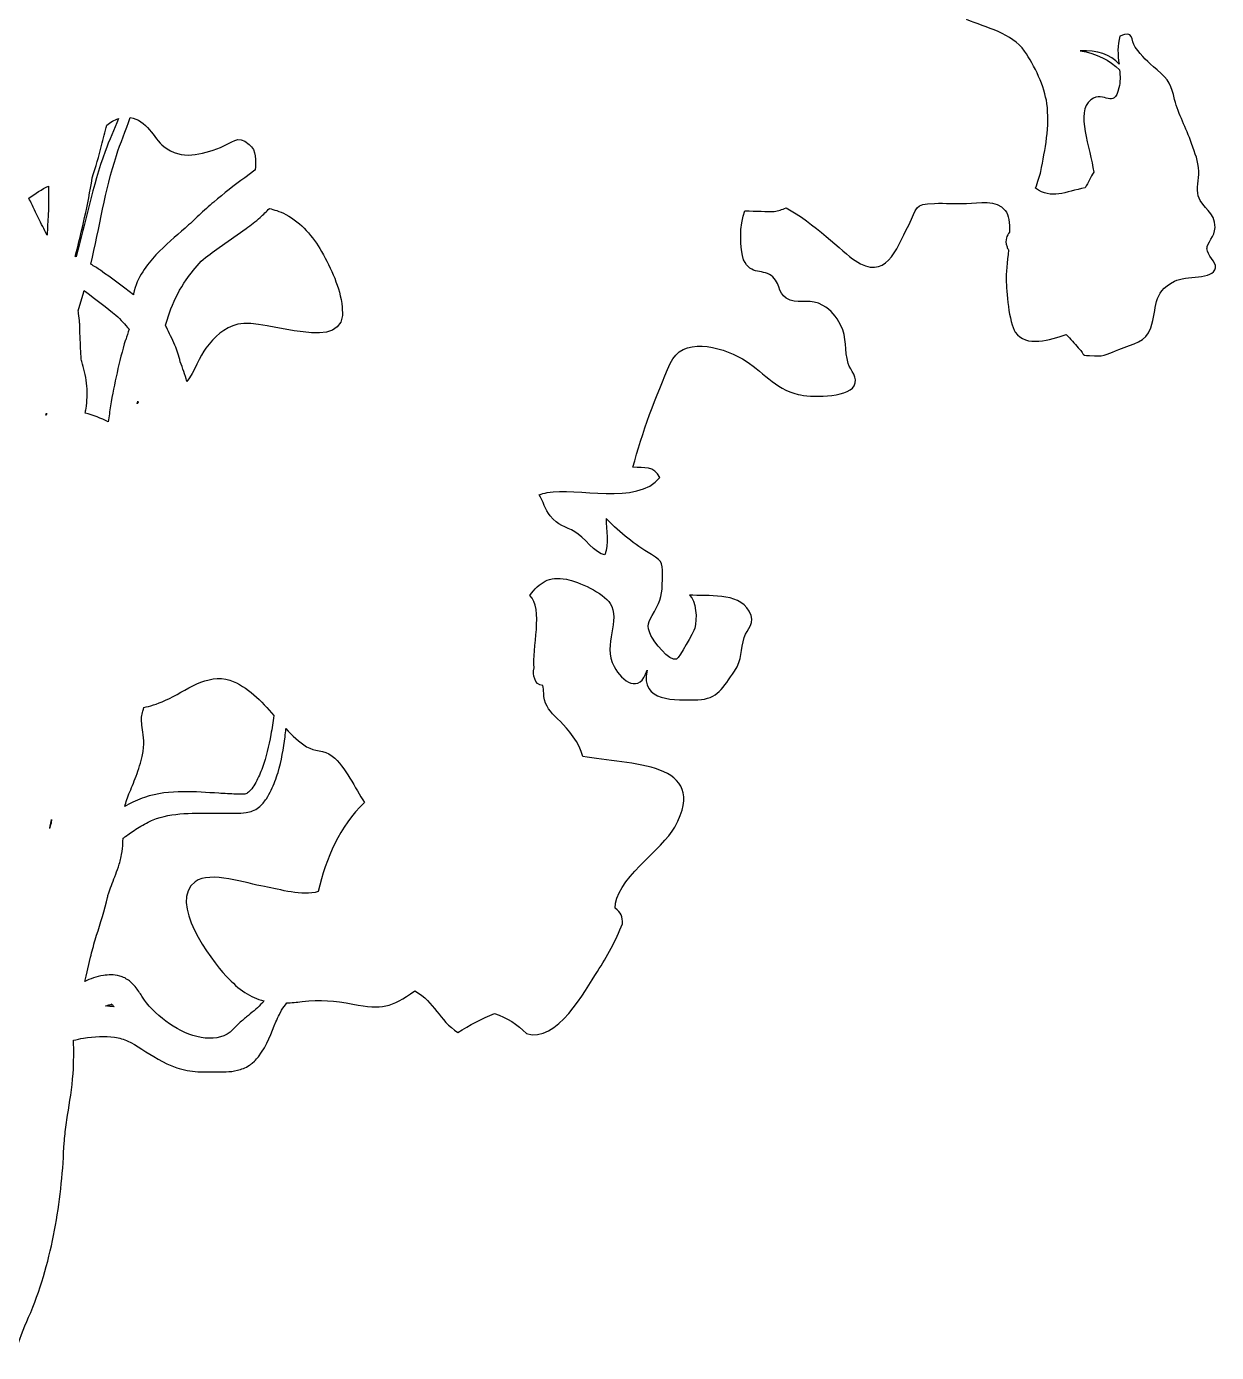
# Model space of a CAD drawing. Extents: x 13 to 253, y 37 to 205.
# Drawn here: x 203.36 to 214.5, y 106.67 to 119.09 of the extents above; entities that cross this region are included whole.
import ezdxf

# ---------------------------------------------------------------- set-up
doc = ezdxf.new("R2010")
doc.units = 0
doc.layers.get('0').update_dxf_attribs({"linetype": 'CONTINUOUS'})

msp = doc.modelspace()

# ---------------------------------------------------------------- linework, layer by layer
at = {"color": 7}
for points in [[(205.5009, 117.742435), (205.4044, 117.672545)], [(205.16597, 117.01983), (205.41967, 117.198697)], [(203.84576, 116.426878), (203.89776, 116.602713)], [(203.86166, 116.229178), (203.86076, 116.270028)], [(203.54939, 115.467093), (203.54839, 115.463012)], [(203.57859, 111.578713), (203.57959, 111.585413), (203.59429, 111.660083)], [(204.28956, 111.505782), (204.32256, 111.530352), (204.35306, 111.551892)], [(204.10946, 110.894837), (204.11946, 110.935207)], [(203.91879, 110.19868), (203.96089, 110.374674)], [(205.72905, 109.83848), (205.75055, 109.87948)], [(205.32528, 109.73028), (205.30688, 109.71078)], [(204.31124, 109.59041), (204.33864, 109.57671), (204.37294, 109.55631), (204.44284, 109.51321)], [(205.4747, 109.38298), (205.4956, 109.40218)], [(205.05654, 109.30198), (205.13934, 109.30098)], [(203.70959, 108.54842), (203.71459, 108.63552)]]:
    msp.add_lwpolyline(points, dxfattribs=at)
for points in [[(212.70547, 118.857785), (212.58708, 119.027396), (212.34869, 119.076381), (212.16297, 119.153767)], [(213.74264, 118.894193), (213.69604, 118.957533), (213.73364, 119.062847), (213.59919, 118.998066)], [(213.59919, 118.998066), (213.57029, 118.912856), (213.58069, 118.823668), (213.59019, 118.735112)], [(212.91465, 118.367141), (212.89325, 118.524306), (212.79849, 118.724393), (212.70547, 118.857785)], [(213.59019, 118.735112), (213.51269, 118.826382), (213.38372, 118.867546), (213.22671, 118.860845)], [(213.22671, 118.860845), (213.38053, 118.836755), (213.50291, 118.772765), (213.59561, 118.682618)], [(213.94623, 118.684054), (213.85513, 118.758254), (213.80789, 118.804999), (213.74264, 118.894193)], [(213.59561, 118.682618), (213.60061, 118.625338), (213.60261, 118.568532), (213.58961, 118.513803)], [(214.11074, 118.404665), (214.07654, 118.535503), (214.06544, 118.586882), (213.94623, 118.684054)], [(213.58961, 118.513803), (213.53971, 118.303664), (213.45462, 118.496573), (213.32682, 118.401793)], [(212.85755, 117.730499), (212.89835, 117.933298), (212.94295, 118.158118), (212.91465, 118.367141)], [(213.32682, 118.401793), (213.17619, 118.289942), (213.32382, 117.949922), (213.35312, 117.723507)], [(214.26966, 117.992524), (214.21586, 118.145541), (214.14871, 118.258988), (214.11074, 118.404665)], [(204.22357, 118.22543), (204.18357, 118.125387), (204.13517, 118.025025), (204.09768, 117.917961)], [(204.11364, 118.16528), (204.14694, 118.19224), (204.18334, 118.21347), (204.22357, 118.22543)], [(204.20373, 117.881203), (204.23943, 117.99768), (204.29243, 118.112403), (204.33297, 118.235105)], [(204.33297, 118.235105), (204.48727, 118.217075), (204.55046, 118.041878), (204.64794, 117.964173)], [(204.06534, 117.974606), (204.08204, 118.038266), (204.09804, 118.101934), (204.11364, 118.16528)], [(205.17672, 117.955573), (205.29209, 117.997533), (205.33309, 118.082103), (205.44654, 117.985093)], [(203.97794, 117.67288), (204.00954, 117.773243), (204.03904, 117.873924), (204.06534, 117.974606)], [(204.64794, 117.964173), (204.81357, 117.832377), (205.00105, 117.891253), (205.17672, 117.955573)], [(205.44654, 117.985093), (205.51584, 117.925893), (205.51104, 117.834948), (205.50114, 117.742404)], [(214.33716, 117.730528), (214.33216, 117.833444), (214.30336, 117.896629), (214.26966, 117.992524)], [(204.09768, 117.917961), (203.97881, 117.593258), (203.91435, 117.256269), (203.82771, 116.932045)], [(203.96455, 116.863374), (204.04515, 117.208342), (204.09683, 117.553627), (204.20373, 117.881203)], [(212.80905, 117.575249), (212.82885, 117.633809), (212.84925, 117.688854), (212.85755, 117.730499)], [(213.35312, 117.723507), (213.32632, 117.678667), (213.30042, 117.629047), (213.27432, 117.578149)], [(214.33216, 117.50204), (214.31186, 117.5673), (214.34116, 117.660482), (214.33716, 117.730528)], [(203.38395, 117.479875), (203.44505, 117.524555), (203.50441, 117.564605), (203.56903, 117.594279)], [(203.56885, 117.594283), (203.5693, 117.505253), (203.5693, 117.419246), (203.56485, 117.331808)], [(203.81748, 116.936003), (203.88118, 117.177098), (203.93699, 117.420904), (203.97704, 117.66838)], [(203.97704, 117.66838), (203.9774, 117.66998), (203.97749, 117.67128), (203.97794, 117.67288)], [(205.4044, 117.672545), (205.3064, 117.600585), (205.2091, 117.525112), (205.11512, 117.445173)], [(213.27432, 117.578149), (213.08508, 117.541929), (212.96031, 117.464064), (212.80905, 117.575249)], [(203.43695, 117.371374), (203.42055, 117.406314), (203.40325, 117.442854), (203.38395, 117.479875)], [(205.11512, 117.445173), (205.06822, 117.405123), (205.02212, 117.364113), (204.97678, 117.321674)], [(211.86108, 117.432194), (211.96113, 117.434994), (212.06197, 117.429794), (212.16201, 117.430894)], [(212.16201, 117.430894), (212.27961, 117.432194), (212.44284, 117.475404), (212.52501, 117.366274)], [(214.489, 117.205898), (214.491, 117.360191), (214.37189, 117.374871), (214.33216, 117.50204)], [(203.51385, 117.215965), (203.48485, 117.270695), (203.46275, 117.315215), (203.43695, 117.371374)], [(203.56485, 117.331808), (203.56185, 117.266708), (203.55785, 117.20081), (203.55415, 117.134115)], [(204.97678, 117.321674), (204.93018, 117.276994), (204.89238, 117.240934), (204.84674, 117.201526)], [(205.54859, 117.300336), (205.57949, 117.328256), (205.60799, 117.356976), (205.63569, 117.385536)], [(205.63569, 117.385536), (205.67649, 117.371656), (205.72619, 117.362076), (205.79078, 117.327776)], [(205.79078, 117.327776), (205.93566, 117.251026), (206.04352, 117.122105), (206.1233, 116.982649)], [(210.07582, 116.905362), (210.03912, 116.992642), (210.03412, 117.239957), (210.08822, 117.362659)], [(210.08822, 117.362659), (210.19513, 117.357759), (210.29341, 117.356959), (210.36123, 117.356559)], [(210.36123, 117.356559), (210.39983, 117.362959), (210.43553, 117.374909), (210.47356, 117.390229)], [(210.47356, 117.390229), (210.72534, 117.258593), (211.00393, 116.97378), (211.11849, 116.897511)], [(211.62127, 117.228437), (211.70457, 117.391826), (211.66657, 117.427088), (211.86108, 117.432194)], [(212.52501, 117.366274), (212.55641, 117.324464), (212.56581, 117.24836), (212.56531, 117.16172)], [(203.55415, 117.134115), (203.54075, 117.163315), (203.52685, 117.190595), (203.51385, 117.215965)], [(204.84674, 117.201526), (204.75724, 117.123186), (204.66213, 117.043402), (204.57405, 116.949263)], [(205.41967, 117.198697), (205.46097, 117.228857), (205.50757, 117.262677), (205.54859, 117.300336)], [(211.11849, 116.897511), (211.40586, 116.706519), (211.4992, 116.989571), (211.62127, 117.228437)], [(214.4143, 117.00948), (214.4123, 117.06277), (214.488, 117.124681), (214.489, 117.205898)], [(212.56531, 117.16172), (212.54181, 117.12853), (212.51761, 117.09821), (212.54141, 117.025455)], [(204.57405, 116.949263), (204.52965, 116.902673), (204.48725, 116.851293), (204.44928, 116.792575)], [(204.99652, 116.891704), (205.05092, 116.935744), (205.10789, 116.978344), (205.16597, 117.01983)], [(206.1233, 116.982649), (206.2174, 116.817984), (206.29419, 116.652681), (206.31765, 116.459933)], [(212.55591, 116.997215), (212.54501, 116.882173), (212.52941, 116.772397), (212.53261, 116.713679)], [(212.54141, 117.025455), (212.54441, 117.016055), (212.54941, 117.006625), (212.55591, 116.997215)], [(214.4936, 116.830316), (214.5026, 116.884406), (214.4149, 116.946315), (214.413, 117.00982)], [(203.82768, 116.932003), (203.82368, 116.933403), (203.82068, 116.934703), (203.81748, 116.936003)], [(204.05295, 116.805614), (204.02375, 116.825394), (203.99535, 116.844544), (203.96455, 116.863374)], [(204.85594, 116.716508), (204.89644, 116.773468), (204.94604, 116.832827), (204.99652, 116.891704)], [(210.34915, 116.744367), (210.26805, 116.823347), (210.13949, 116.753467), (210.07582, 116.905362)], [(214.10811, 116.703945), (214.21645, 116.760905), (214.47414, 116.710845), (214.4936, 116.830316)], [(204.36393, 116.575051), (204.25288, 116.664401), (204.16113, 116.728707), (204.05295, 116.805614)], [(204.44928, 116.792575), (204.41198, 116.734175), (204.37698, 116.667003), (204.36438, 116.584351)], [(204.71426, 116.44478), (204.75096, 116.54195), (204.79766, 116.63274), (204.85594, 116.716508)], [(210.5103, 116.526569), (210.39542, 116.564229), (210.4276, 116.667938), (210.34915, 116.744367)], [(212.53261, 116.713679), (212.53761, 116.616509), (212.55721, 116.317493), (212.61911, 116.225907)], [(213.88776, 116.266434), (213.95466, 116.457107), (213.89276, 116.590658), (214.10811, 116.703945)], [(203.89776, 116.602713), (203.89876, 116.607013), (203.89976, 116.611513), (203.90176, 116.615643)], [(203.90176, 116.615643), (203.90576, 116.612743), (203.90976, 116.609743), (203.91436, 116.606743)], [(203.91436, 116.606743), (204.00816, 116.537013), (204.11796, 116.453885), (204.19934, 116.384795)], [(204.36438, 116.584351), (204.36402, 116.581051), (204.36402, 116.578251), (204.36393, 116.575051)], [(204.66336, 116.290964), (204.67856, 116.343454), (204.69516, 116.394997), (204.71426, 116.44478)], [(206.31765, 116.459933), (206.37445, 115.991627), (205.60857, 116.363403), (205.34066, 116.300533)], [(210.81714, 116.477589), (210.70161, 116.545239), (210.61849, 116.491149), (210.5103, 116.526569)], [(210.98372, 116.294415), (210.94252, 116.374515), (210.89642, 116.431158), (210.81714, 116.477589)], [(203.84976, 116.400548), (203.84876, 116.409648), (203.84676, 116.418098), (203.84576, 116.426878)], [(203.85876, 116.314068), (203.85676, 116.343428), (203.85376, 116.372308), (203.84976, 116.400548)], [(204.19934, 116.384795), (204.24294, 116.343465), (204.28404, 116.299915), (204.32252, 116.253798)], [(203.86076, 116.270028), (203.8604, 116.284868), (203.85976, 116.299548), (203.85876, 116.314068)], [(203.86866, 116.074885), (203.86566, 116.127855), (203.86366, 116.179396), (203.86166, 116.229178)], [(204.32252, 116.253798), (204.31112, 116.221088), (204.30032, 116.188218), (204.29022, 116.155348)], [(204.67136, 116.272774), (204.66836, 116.278974), (204.66536, 116.284744), (204.66336, 116.290964)], [(204.75096, 116.10412), (204.72516, 116.16475), (204.69686, 116.21996), (204.67136, 116.272774)], [(205.34023, 116.300537), (205.20764, 116.269267), (205.12403, 116.18023), (205.04154, 116.077793)], [(211.05442, 115.933333), (211.01822, 116.055076), (211.04542, 116.173947), (210.98372, 116.294415)], [(212.61911, 116.225907), (212.71611, 116.082623), (212.95019, 116.152347), (213.09682, 116.205797)], [(213.09682, 116.205797), (213.13482, 116.161917), (213.17212, 116.118677), (213.209, 116.081182)], [(213.58699, 116.064272), (213.73027, 116.123312), (213.84021, 116.130652), (213.88776, 116.266434)], [(203.87266, 115.974363), (203.87175, 116.008353), (203.87066, 116.042013), (203.86866, 116.074885)], [(204.28851, 116.155311), (204.25771, 116.052715), (204.23191, 115.94932), (204.20941, 115.846723)], [(204.80136, 115.949667), (204.78926, 116.005037), (204.77086, 116.057529), (204.75096, 116.10412)], [(205.04154, 116.077793), (204.98534, 116.008223), (204.93272, 115.846592), (204.86236, 115.766174)], [(209.38849, 115.934124), (209.49731, 116.183675), (209.84978, 116.101343), (210.06471, 115.975934)], [(213.209, 116.081182), (213.2902, 115.998212), (213.21, 116.015922), (213.35914, 116.004432)], [(203.88686, 115.927293), (203.88186, 115.943733), (203.87786, 115.958723), (203.87266, 115.974363)], [(204.86236, 115.766174), (204.84546, 115.828564), (204.82506, 115.889672), (204.80136, 115.949667)], [(210.06471, 115.975934), (210.25203, 115.866796), (210.36436, 115.697663), (210.58694, 115.643093)], [(213.35914, 116.004432), (213.45214, 115.997232), (213.50673, 116.031072), (213.58699, 116.064272)], [(203.92656, 115.7221), (203.92056, 115.79534), (203.90486, 115.865224), (203.88686, 115.927293)], [(204.20941, 115.846723), (204.18741, 115.744286), (204.16551, 115.642328), (204.14851, 115.535902)], [(209.03985, 114.963048), (209.12135, 115.28089), (209.25749, 115.633515), (209.38849, 115.934124)], [(211.10902, 115.723353), (211.15372, 115.803773), (211.07572, 115.862648), (211.05442, 115.933333)], [(203.91956, 115.511482), (203.92956, 115.580732), (203.93156, 115.652213), (203.92656, 115.7221)], [(210.58694, 115.643093), (210.68684, 115.618523), (211.0444, 115.607033), (211.10902, 115.723353)], [(204.39867, 115.556346), (204.39967, 115.564446), (204.40167, 115.572616), (204.40267, 115.580766)], [(204.40267, 115.580766), (204.40357, 115.575866), (204.40467, 115.570556), (204.40567, 115.565446)], [(203.54339, 115.450343), (203.54539, 115.455943), (203.54739, 115.461513), (203.54939, 115.467093)], [(203.54639, 115.451202), (203.54549, 115.450843), (203.54439, 115.450705), (203.54339, 115.450343)], [(203.54839, 115.463012), (203.54794, 115.459012), (203.54748, 115.455212), (203.54639, 115.451202)], [(203.91156, 115.469042), (203.91356, 115.483082), (203.91756, 115.496642), (203.91956, 115.511482)], [(204.12761, 115.387512), (204.05771, 115.418782), (203.98879, 115.451172), (203.91156, 115.469042)], [(204.14851, 115.535902), (204.14051, 115.486762), (204.13351, 115.437132), (204.12761, 115.387512)], [(204.40567, 115.565446), (204.40367, 115.562546), (204.40067, 115.559546), (204.39867, 115.556346)], [(209.29052, 114.865238), (209.24142, 114.978685), (209.14182, 114.952198), (209.03985, 114.963048)], [(208.23664, 114.724189), (208.50869, 114.778599), (209.08182, 114.602444), (209.29052, 114.865238)], [(208.16164, 114.705039), (208.18414, 114.712239), (208.20884, 114.718599), (208.23664, 114.724189)], [(208.26296, 114.507983), (208.21846, 114.562233), (208.19736, 114.644726), (208.16164, 114.705039)], [(208.4948, 114.357998), (208.4072, 114.409058), (208.33955, 114.414318), (208.26296, 114.507983)], [(208.78725, 114.482933), (208.79225, 114.374112), (208.81265, 114.245509), (208.77595, 114.142593)], [(209.21279, 114.144826), (209.04254, 114.249976), (208.93372, 114.333904), (208.78725, 114.482933)], [(208.77595, 114.142593), (208.69095, 114.152973), (208.5757, 114.310768), (208.4948, 114.357998)], [(209.31475, 113.910115), (209.31565, 114.059621), (209.32925, 114.073024), (209.21279, 114.144826)], [(208.07359, 113.760132), (208.16579, 113.885067), (208.25022, 113.943784), (208.41632, 113.913468)], [(208.41632, 113.913468), (208.53089, 113.892568), (208.76081, 113.784545), (208.82623, 113.686734)], [(209.24045, 113.610463), (209.30155, 113.721357), (209.31415, 113.775128), (209.31475, 113.910115)], [(208.11529, 113.08424), (208.09059, 113.2505), (208.20639, 113.648122), (208.07359, 113.760132)], [(210.12774, 113.614451), (210.01956, 113.799062), (209.73874, 113.747524), (209.568, 113.765713)], [(209.568, 113.765713), (209.6338, 113.714013), (209.6414, 113.537704), (209.6186, 113.456807)], [(208.82623, 113.686734), (208.92819, 113.533877), (208.75033, 113.305389), (208.86263, 113.095728)], [(209.20805, 113.386601), (209.16245, 113.485531), (209.18235, 113.504994), (209.24045, 113.610463)], [(210.08084, 113.369209), (210.10594, 113.449629), (210.19365, 113.501962), (210.12774, 113.614451)], [(209.44851, 113.166728), (209.38081, 113.137048), (209.23087, 113.337297), (209.20805, 113.386601)], [(209.6186, 113.456807), (209.6077, 113.417877), (209.47404, 113.177897), (209.44851, 113.166728)], [(209.99024, 113.054239), (210.06714, 113.164176), (210.04514, 113.253529), (210.08084, 113.369209)], [(208.86263, 113.095728), (208.93733, 112.956433), (209.10517, 112.83437), (209.17123, 113.062218)], [(204.66345, 112.780541), (204.85189, 112.866221), (205.05405, 113.039345), (205.26594, 112.967384)], [(205.26594, 112.967384), (205.43587, 112.909624), (205.55921, 112.773361), (205.67872, 112.636459)], [(208.12129, 112.980047), (208.10489, 113.012597), (208.10279, 113.047377), (208.11529, 113.08424)], [(208.19579, 112.919897), (208.15269, 112.923697), (208.12779, 112.943827), (208.12129, 112.980047)], [(209.17123, 113.062218), (209.10323, 112.759374), (209.43705, 112.782031), (209.64671, 112.785861)], [(209.64671, 112.785861), (209.83132, 112.789361), (209.8827, 112.900105), (209.99024, 113.054239)], [(208.21049, 112.784591), (208.19899, 112.820171), (208.20959, 112.873621), (208.19579, 112.919897)], [(204.46145, 112.713521), (204.51635, 112.723731), (204.57856, 112.741761), (204.66345, 112.780541)], [(208.36016, 112.580196), (208.28326, 112.654076), (208.23857, 112.696833), (208.21049, 112.784591)], [(204.43835, 112.598161), (204.43835, 112.607861), (204.43823, 112.613641), (204.43925, 112.622891)], [(204.44535, 112.526841), (204.44135, 112.554921), (204.43835, 112.579501), (204.43835, 112.598161)], [(204.43925, 112.622891), (204.44016, 112.631991), (204.44125, 112.641241), (204.44325, 112.650811)], [(204.44325, 112.650811), (204.44625, 112.668841), (204.45325, 112.689581), (204.46145, 112.713521)], [(205.67872, 112.636459), (205.66972, 112.576939), (205.66052, 112.517586), (205.64952, 112.459029)], [(204.45435, 112.302181), (204.46715, 112.400151), (204.45135, 112.469879), (204.44535, 112.526841)], [(205.78216, 112.438821), (205.78516, 112.464351), (205.78716, 112.489401), (205.79016, 112.514611)], [(205.79016, 112.514611), (205.85076, 112.449511), (205.9135, 112.389835), (205.98402, 112.345797)], [(208.56886, 112.254535), (208.54586, 112.37229), (208.42494, 112.517968), (208.36016, 112.580196)], [(205.64952, 112.459029), (205.62922, 112.353082), (205.60642, 112.247612), (205.57082, 112.151239)], [(205.71626, 112.104225), (205.75006, 112.216556), (205.76716, 112.328087), (205.78216, 112.438821)], [(205.98402, 112.345797), (206.05992, 112.298407), (206.14231, 112.321857), (206.22384, 112.258357)], [(204.42825, 112.190171), (204.43325, 112.206761), (204.43825, 112.224321), (204.44225, 112.241711)], [(204.44225, 112.241711), (204.44625, 112.260861), (204.45025, 112.274581), (204.45435, 112.302181)], [(206.22384, 112.258357), (206.35069, 112.158947), (206.43653, 111.953121), (206.52716, 111.823558)], [(209.43255, 111.593482), (209.76779, 112.210657), (209.0059, 112.177309), (208.56886, 112.254535)], [(204.39635, 112.094281), (204.40755, 112.124911), (204.41835, 112.156831), (204.42825, 112.190171)], [(205.57082, 112.151239), (205.55292, 112.102739), (205.53252, 112.055029), (205.50842, 112.011944)], [(205.65306, 111.939242), (205.67936, 111.993492), (205.69916, 112.04854), (205.71626, 112.104225)], [(204.32885, 111.921957), (204.35025, 111.976047), (204.37385, 112.032691), (204.39635, 112.094281)], [(205.50842, 112.011944), (205.48512, 111.969654), (205.45432, 111.926424), (205.43132, 111.912534)], [(204.28179, 111.786784), (204.29229, 111.826674), (204.30889, 111.873104), (204.32819, 111.92193)], [(204.46639, 111.870874), (204.43619, 111.861474), (204.40709, 111.848214), (204.37749, 111.835614)], [(204.82445, 111.924644), (204.7086, 111.923044), (204.58654, 111.911884), (204.46639, 111.870874)], [(205.16127, 111.910124), (205.05246, 111.916824), (204.94076, 111.925924), (204.82445, 111.924644)], [(205.32482, 111.901824), (205.26662, 111.904524), (205.21648, 111.906324), (205.16127, 111.910124)], [(205.39412, 111.900724), (205.37662, 111.899324), (205.35202, 111.900365), (205.32482, 111.901824)], [(205.43132, 111.912534), (205.41992, 111.904834), (205.41122, 111.902834), (205.39412, 111.900724)], [(205.53416, 111.776652), (205.56706, 111.801862), (205.58936, 111.831222), (205.60706, 111.857872)], [(205.60706, 111.857872), (205.62496, 111.884842), (205.63976, 111.911962), (205.65306, 111.939242)], [(204.29899, 111.796684), (204.29299, 111.793484), (204.28749, 111.789984), (204.28179, 111.786784)], [(204.37749, 111.835614), (204.35129, 111.823324), (204.32519, 111.810404), (204.29899, 111.796684)], [(204.54666, 111.660072), (204.7217, 111.731232), (204.93775, 111.725012), (205.1581, 111.723262)], [(205.1581, 111.723262), (205.2127, 111.722674), (205.2725, 111.723759), (205.32404, 111.724362)], [(205.32404, 111.724362), (205.35184, 111.724721), (205.38224, 111.724003), (205.41944, 111.729262)], [(205.41944, 111.729262), (205.45664, 111.734362), (205.50164, 111.750482), (205.53416, 111.776652)], [(206.52716, 111.823558), (206.28718, 111.592516), (206.16927, 111.310096), (206.09188, 110.988586)], [(203.59119, 111.625293), (203.58619, 111.609813), (203.58219, 111.594183), (203.57809, 111.578703)], [(203.59519, 111.665183), (203.59429, 111.651623), (203.59219, 111.638213), (203.59119, 111.625293)], [(203.59429, 111.660083), (203.59464, 111.661883), (203.59474, 111.663383), (203.59519, 111.665183)], [(204.41676, 111.592742), (204.43846, 111.605822), (204.46096, 111.618592), (204.48376, 111.630872)], [(204.48376, 111.630872), (204.50456, 111.640772), (204.52456, 111.652092), (204.54666, 111.660072)], [(204.26396, 111.445472), (204.26486, 111.460632), (204.26496, 111.475152), (204.26596, 111.489512)], [(204.26596, 111.489512), (204.27396, 111.494812), (204.28176, 111.500042), (204.28956, 111.505782)], [(204.35306, 111.551892), (204.37366, 111.566092), (204.39486, 111.579652), (204.41676, 111.592742)], [(208.87378, 110.833023), (208.85658, 111.082733), (209.32214, 111.390204), (209.43255, 111.593482)], [(204.25166, 111.335057), (204.25866, 111.374467), (204.26166, 111.410207), (204.26396, 111.445472)], [(204.22176, 111.22177), (204.23276, 111.25512), (204.24366, 111.29118), (204.25166, 111.335057)], [(204.15606, 111.045457), (204.17596, 111.098907), (204.19966, 111.155713), (204.22176, 111.22177)], [(205.58911, 111.036136), (205.42349, 111.064216), (205.08171, 111.1866), (204.94067, 111.081296)], [(204.12946, 110.969347), (204.13646, 110.993277), (204.14606, 111.018807), (204.15606, 111.045457)], [(204.94067, 111.081296), (204.68601, 110.890943), (205.07948, 110.360568), (205.23234, 110.196541)], [(206.09188, 110.988586), (205.94078, 110.942796), (205.73942, 111.010766), (205.58911, 111.036136)], [(204.00559, 110.538222), (204.03889, 110.650073), (204.07839, 110.767668), (204.10946, 110.894837)], [(204.11946, 110.935207), (204.12246, 110.946217), (204.12546, 110.957387), (204.12946, 110.969347)], [(208.94108, 110.688941), (208.94608, 110.749891), (208.92358, 110.79776), (208.87378, 110.833023)], [(208.70605, 110.241378), (208.80015, 110.382588), (208.87854, 110.531775), (208.94108, 110.688941)], [(203.96089, 110.374674), (203.97369, 110.427964), (203.98879, 110.482376), (204.00559, 110.538222)], [(208.04197, 109.66042), (208.32375, 109.56232), (208.59436, 110.065862), (208.70605, 110.241378)], [(204.08246, 110.20395), (204.01476, 110.19198), (203.95864, 110.17156), (203.90679, 110.1489)], [(203.90679, 110.1489), (203.91079, 110.16549), (203.91479, 110.18209), (203.91879, 110.19868)], [(204.23596, 110.19775), (204.17626, 110.21402), (204.12554, 110.21051), (204.08246, 110.20395)], [(204.28096, 110.18068), (204.26596, 110.18738), (204.25096, 110.19296), (204.23596, 110.19775)], [(204.30516, 110.16696), (204.29716, 110.17176), (204.28916, 110.17636), (204.28096, 110.18068)], [(204.32466, 110.15292), (204.31866, 110.15782), (204.31226, 110.16232), (204.30516, 110.16696)], [(204.37796, 110.10042), (204.36426, 110.11686), (204.34776, 110.13456), (204.32466, 110.15292)], [(205.23234, 110.196541), (205.35121, 110.068893), (205.45843, 109.99741), (205.5848, 109.96566)], [(204.44146, 110.01107), (204.42396, 110.03804), (204.40486, 110.06771), (204.37796, 110.10042)], [(204.48376, 109.94805), (204.47376, 109.95965), (204.45886, 109.98375), (204.44146, 110.01107)], [(206.4159, 109.93598), (206.69848, 109.88178), (206.76853, 109.90458), (206.99829, 110.05964)], [(206.99829, 110.05964), (207.18609, 109.95098), (207.22231, 109.78743), (207.40102, 109.66968)], [(204.10054, 109.91878), (204.11094, 109.92178), (204.12084, 109.92478), (204.13004, 109.92678)], [(204.18204, 109.90978), (204.15474, 109.91378), (204.12744, 109.91678), (204.10054, 109.91878)], [(204.12994, 109.92758), (204.14814, 109.93258), (204.16114, 109.93158), (204.16234, 109.93158)], [(204.15885, 109.93436), (204.1584, 109.93472), (204.1585, 109.93448), (204.1585, 109.93472)], [(204.1585, 109.93472), (204.15885, 109.93472), (204.1595, 109.93377), (204.1605, 109.93372)], [(204.15985, 109.93341), (204.15949, 109.93377), (204.15895, 109.93391), (204.15885, 109.93436)], [(204.16234, 109.93158), (204.16534, 109.92958), (204.16834, 109.92658), (204.17134, 109.92258)], [(204.17134, 109.92258), (204.17434, 109.91858), (204.17834, 109.91358), (204.18204, 109.90978)], [(205.0344, 109.61808), (204.82809, 109.63868), (204.62816, 109.78051), (204.48376, 109.94805)], [(205.5674, 109.94536), (205.5323, 109.90616), (205.4876, 109.86986), (205.43912, 109.83064)], [(205.5848, 109.96566), (205.5788, 109.95866), (205.5733, 109.95196), (205.5674, 109.94536)], [(205.75055, 109.87948), (205.76695, 109.90248), (205.78245, 109.92528), (205.79745, 109.94728)], [(205.79745, 109.94728), (205.84215, 109.94828), (205.88965, 109.95228), (205.94121, 109.95908)], [(205.94121, 109.95908), (206.11529, 109.98048), (206.24358, 109.96908), (206.4159, 109.93598)], [(205.36352, 109.76654), (205.35072, 109.75494), (205.33782, 109.74294), (205.32552, 109.73014)], [(205.43912, 109.83064), (205.41472, 109.81084), (205.38902, 109.78984), (205.36352, 109.76654)], [(205.5325, 109.44258), (205.6198, 109.55443), (205.65345, 109.66995), (205.69685, 109.76888)], [(205.69685, 109.76888), (205.70735, 109.79308), (205.71795, 109.81758), (205.72905, 109.83848)], [(207.40102, 109.66968), (207.50888, 109.74148), (207.62344, 109.80052), (207.74439, 109.84663)], [(207.74439, 109.84663), (207.85831, 109.80863), (207.95756, 109.74659), (208.04197, 109.66042)], [(203.80189, 109.59781), (203.83269, 109.60481), (203.86329, 109.61141), (203.89399, 109.61651)], [(203.89399, 109.61651), (203.99435, 109.63341), (204.09519, 109.63871), (204.18614, 109.62551)], [(204.18614, 109.62551), (204.23124, 109.61851), (204.27394, 109.60731), (204.31124, 109.59041)], [(205.29288, 109.69738), (205.22808, 109.63018), (205.13572, 109.60768), (205.0344, 109.61808)], [(205.30688, 109.71078), (205.29988, 109.70378), (205.29788, 109.70178), (205.29288, 109.69738)], [(203.79789, 109.2854), (203.80589, 109.39741), (203.80389, 109.49889), (203.80189, 109.59781)], [(204.44284, 109.51321), (204.53694, 109.45421), (204.64038, 109.38397), (204.76818, 109.34057)], [(205.4484, 109.36338), (205.4574, 109.36938), (205.4664, 109.37628), (205.4747, 109.38298)], [(205.4956, 109.40218), (205.5093, 109.41508), (205.5211, 109.42878), (205.5325, 109.44258)], [(203.74679, 108.89639), (203.76529, 109.01782), (203.78759, 109.14722), (203.79789, 109.2854)], [(204.76818, 109.34057), (204.83158, 109.31907), (204.89934, 109.30577), (204.96604, 109.30257)], [(204.96604, 109.30257), (204.99864, 109.30057), (205.03574, 109.30162), (205.05654, 109.30198)], [(205.13934, 109.30098), (205.19824, 109.3004), (205.26284, 109.29898), (205.33623, 109.31598)], [(205.33623, 109.31598), (205.37263, 109.32498), (205.41173, 109.33908), (205.4484, 109.36338)], [(203.72259, 108.71992), (203.72859, 108.77692), (203.73759, 108.8356), (203.74679, 108.89639)], [(203.71459, 108.63552), (203.71659, 108.66312), (203.71959, 108.69152), (203.72259, 108.71992)], [(203.67659, 108.1575), (203.69239, 108.28722), (203.70349, 108.41726), (203.70959, 108.54842)], [(203.52006, 107.38444), (203.59586, 107.64069), (203.64451, 107.89822), (203.67659, 108.1575)], [(203.38076, 107.00389), (203.43516, 107.12643), (203.48256, 107.25727), (203.52006, 107.38444)], [(203.25423, 106.6744), (203.29223, 106.78736), (203.33383, 106.89746), (203.38076, 107.00389)]]:
    msp.add_open_spline(points, degree=3, dxfattribs=at)

doc.saveas('drawing.dxf')
